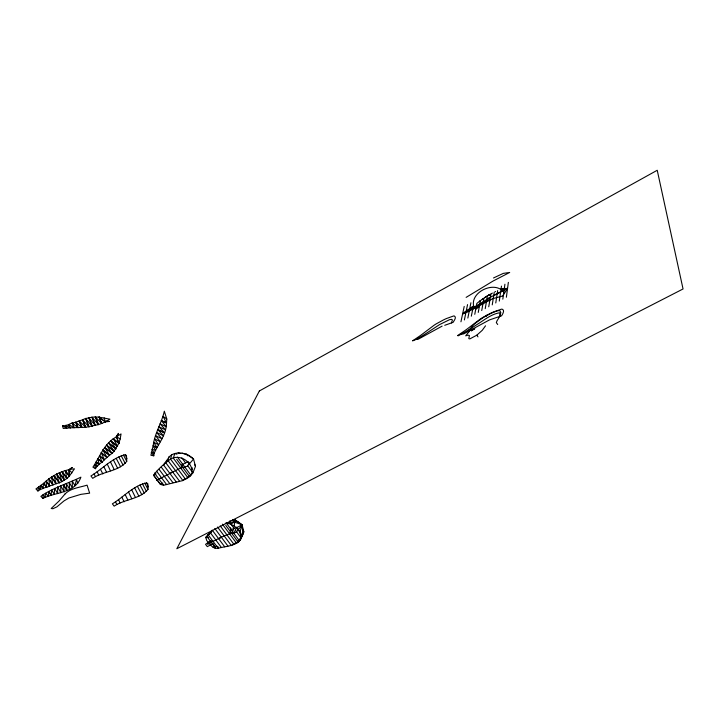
<?xml version="1.0" encoding="UTF-8"?>
<svg xmlns="http://www.w3.org/2000/svg" width="719" height="719" viewBox="0 0 719 719"><rect width="100%" height="100%" fill="white"/><g stroke="black" fill="none" stroke-linecap="round" stroke-linejoin="round"><path stroke-width="1.08" d="M42.933 498.402L43.059 494.744C54.905 487.284 68.386 483.231 80.905 477.146C75.27 493.342 55.651 491.931 42.933 498.402L40.875 496.38L43.059 494.744L44.991 496.991L45.683 493.279L47.993 496.101L49.009 491.859L51.004 495.211L51.768 490.043L54.159 494.348L54.734 488.372L57.619 493.629L57.637 486.88L60.881 492.731L60.657 485.756L64.189 491.859L63.443 484.588L66.966 490.565L66.256 483.501L69.68 489.315L69.168 482.404L72.322 487.788L72.286 481.137L74.992 485.693L76.511 479.582L77.823 483.393M224.679 546.799L212.536 530.541L206.272 536.536L205.913 537.758L206.713 540.553C209.903 543.861 212.536 549.271 218.19 548.273C225.182 546.314 232.902 546.404 238.807 541.641L240.541 539.34C241.845 534.118 238.438 528.869 234.178 526.092L235.014 519.9L232.902 519.486M156.976 447.595L153.174 445.78L150.909 455.262L153.794 455.81L154.163 453.159L156.976 447.595L153.74 442.302L158.531 444.728L154.558 438.815L160.382 441.79L155.448 435.525L161.964 438.824L156.697 432.514L163.608 435.84L157.758 429.603L164.579 432.82L158.899 426.744L165.523 429.872L160.085 423.815L166.215 426.718L161.317 420.588L166.52 423.015L166.781 419.024L164.318 411.205C161.694 423.06 154.495 433.557 153.192 445.78L156.994 447.595C161.451 439.992 166.404 432.137 166.52 423.015L163.078 416.364L166.781 419.024M126.751 461.337L126.454 455.46L125.295 454.687C111.984 458.03 102.404 469.013 90.945 475.969L92.733 478.333C103.168 471.098 118.455 471.682 126.751 461.337L123.434 454.956M147.997 489.432L147.862 483.806L146.613 482.907C133.204 485.685 123.776 497 112.371 503.821L114.141 506.167C124.567 499.067 139.513 499.408 147.997 489.432L144.708 483.096M46.753 487.069L43.014 488.363L43.58 483.357C52.029 475.43 62.85 469.929 74.461 468.815L69.276 476.248L65.294 470.612L66.921 478.477L61.951 481.595L56.612 474.1L59.219 482.835L62.032 481.478L56.612 474.1M506.374 297.235L508.36 282.369M500.613 313.376L500.721 312.621M503.579 292.282L503.677 291.59M502.824 299.149L504.918 284.248M40.201 489.54L41.01 485.37L42.843 488.552L40.201 489.54L38.466 487.167L35.95 488.92L37.918 491.014L38.466 487.167L43.58 483.357L46.124 486.323M499.292 301.063L500.891 290.117M501.476 286.117L501.017 289.263L507.542 288.454L502.725 295.985L492.875 298.601L467.826 311.83L462.668 313.682L463.404 313.178M495.768 302.969L497.656 290.575M492.245 304.865L494.268 292.157M488.731 306.77L490.996 293.855A29.182 7.981 -32.2 0 1 491.472 293.595M485.235 308.658L487.419 295.904L489.999 294.422M120.154 439.03L121.053 433.925L113.287 438.761L118.896 443.344L120.154 439.03L116.397 436.55L118.491 433.404L116.397 436.55L118.896 443.344L116.397 436.55M481.739 310.545L483.941 298.124L487.176 296.048A21.058 5.725 -32.2 0 0 485.783 296.911M478.252 312.432L480.409 300.641L483.06 298.753L482.242 299.302M474.774 314.311L476.841 303.4L480.409 300.641M470.037 329.769L470.181 329.005M474.189 308.226L474.324 307.516M471.305 316.189L473.426 306.069M469.148 330.255L469.291 329.482M473.336 308.694L473.47 307.984M467.844 318.059L470.918 302.771M464.384 319.928L467.557 304.604M460.942 321.788L464.204 306.429M176.946 454.183L174.798 453.545L173.351 458.156L187.947 477.811L192.917 472.823L195.478 466.37L193.537 458.992C187.911 453.464 179.04 450.993 171.769 454.732L170.52 459.073C164.498 463.539 157.865 469.13 153.578 475.223L160.49 484.417L163.59 485.253L182.914 480.553L190.256 476.221L191.937 473.758C193.833 462.757 180.217 453.383 170.52 459.073L185.565 479.294L188.225 476.886M239.849 532.339L242.069 524.78L235.014 519.9L242.069 524.78L243.822 531.826L240.541 539.34M238.807 541.641L241.225 538.207L243.822 531.826L242.537 528.771M171.769 454.732L169.028 456.907L167.878 460.367L182.914 480.553L184.325 479.133M225.308 523.45L228.867 523.594L230.071 520.619M499.651 316.495L500.658 312.406L500.065 310.905A10.39 2.939 -32.2 0 0 499.337 310.689L499.013 310.671A11.621 3.289 -32.2 0 0 496.469 311.093L491.463 313.16A35.608 10.237 -32.3 0 0 483.132 317.609L475.007 323.496A22.046 6.264 -32.3 0 0 473.686 324.727L470.972 327.774A12.591 3.559 -32.4 0 0 470.379 328.754L468.887 331.971A25.39 7.298 -32.3 0 0 468.069 332.834L465.705 335.845L467.997 335.162L469.417 335.53L468.815 338.64L469.822 338.91L476.85 335.162L482.269 330.291L485.514 325.815M169.028 456.907L165.837 462.829L179.444 481.065M240.874 537.866L242.761 533.444L242.069 524.78L234.349 522.066L226.359 522.776M451.379 322.948L452.368 320.27L451.954 319.362L449.636 319.64L439.534 324.62L429.881 330.956A49.422 12.789 -33.2 0 1 416.04 339.467L412.589 340.86L419.716 336.016A33.236 8.682 -33.3 0 0 422.673 333.859L434.15 325.195A16.861 4.548 -33 0 1 436.145 323.909L443.479 319.919A48.353 13.337 -33.1 0 1 446.184 318.643L453.563 315.983A7.918 2.13 -32.8 0 1 454.336 316.001C456.987 317.259 453.797 321.007 453.114 322.337L444.737 325.312M106.583 445.178L114.168 451.128L112.029 453.401L106.583 445.178L114.096 451.235L118.869 443.371L113.278 438.761C103.41 445.78 99.384 457.446 92.931 467.143L95.456 468.698L96.813 466.658L94.611 464.528L95.456 468.698M238.16 528.645L236.479 532.357C226.126 533.633 217.165 539.672 207.737 544.031L208.618 542.216L210.955 540.589M233.864 533.345L236.722 527.09M231.698 533.372L234.026 528.321L235.823 527.503M229.433 533.651L231.266 529.687L234.026 528.321L230.772 523.944M212.788 540.715L210.883 541.793L210.361 542.881L207.737 544.031M189.448 462.775L187.479 466.218L180.667 468.015L156.481 480.373L156.922 479.645L160.49 484.417L162.862 483.042M163.33 465.606L166.916 460.043M180.667 468.015L182.797 464.33L188.234 461.526M164.768 463.117L163.581 465.022L176.173 481.874M238.16 530.065L242.069 524.78L242.114 527.755M105.316 421.855L105.837 421.154L109.486 421.442L105.316 421.855L101.73 423.455L99.105 417.119L95.312 416.993L98.494 424.596L101.721 423.464L99.078 417.155L109.953 419.177L105.316 421.855L99.105 417.119L105.316 421.855L104.183 417.829M69.06 469.66L72.143 467.584L69.06 469.66L69.258 476.275L69.06 469.66L71.909 472.931M239.373 540.625L241.225 538.207L240.326 532.042M212.24 530.137L210.272 532.608L221.434 547.536M209.966 533.723L211.08 532.375M189.313 464.034L193.537 458.992L186.347 454.004L187.65 455.774M220.194 525.841L234.043 544.454L235.23 543.106M102.062 462.164L104.291 459.845L99.573 455.81L102.062 462.164L97.928 458.947L99.168 464.321L102.233 461.868L97.928 458.947M205.913 537.758L208.618 535.143M97.02 466.442L99.006 464.501L96.292 461.85L97.02 466.442L94.611 464.528M61.951 481.595L59.326 472.832L64.494 480.121L62.167 471.673L66.948 478.432L69.231 476.302L65.276 470.612M234.043 544.454L235.679 542.98M107.014 457.491L109.522 455.271L102.907 449.932L107.014 457.491L101.217 452.736L104.372 459.729L107.005 457.5L101.217 452.736M218.1 546.71L218.19 548.273L208.007 534.675L210.91 532.294M109.495 455.307L112.155 453.222L104.677 447.452L109.495 455.307L102.907 449.932M232.219 544.966L233.891 543.681M479.357 301.441L480.166 300.83M189.07 476.275L190.751 475.061L177.467 457.14M465.723 311.597L467.332 310.491A54.276 14.074 -32.7 0 0 469.381 309.053L469.795 308.766A34.341 9.032 -32.6 0 0 472.23 306.977A37.739 9.904 -32.7 0 0 473.255 306.195L462.668 313.682M463.773 312.918L465.328 311.866M208.618 542.216L205.544 544.31L207.288 546.638L213.237 543.492M475.403 309.269L478.8 307.103L475.969 308.002M471.287 330.956L474.819 328.7L471.862 329.59M479.825 303.858L489.819 297.531L507.542 288.454L503.758 288.499A18.2 4.943 -32.2 0 0 501.17 289.209L500.81 289.326M480.004 303.742L462.542 314.023M486.808 299.437L490.304 297.271M37.918 491.014L39.985 489.756L38.466 487.167M228.867 523.594L230.727 524.169L234.349 522.066L232.219 520.277M226.773 523.63L229.343 522.165M466.002 312.118L469.417 310.204M461.319 334.11L458.291 335.791L457.554 335.593L465.112 330.461A35.258 9.68 -32.7 0 0 468.231 328.179L480.301 319.02A17.939 5.087 -32.3 0 1 482.431 317.654L490.313 313.412A51.498 14.955 -32.4 0 1 493.252 312.055L501.341 309.188A8.43 2.382 -32.1 0 1 502.221 309.197C505.205 310.231 502.473 314.401 501.556 315.83L489.477 319.901L463.656 333.886L461.319 334.11A52.424 14.245 -32.6 0 0 476.095 325.078C483.671 320.575 490.924 314.068 499.894 312.738C501.529 316.216 496.937 319.38 496.317 322.615L497.692 324.485M240.541 534.684L242.761 533.444L242.627 535.062L239.05 541.425L236.452 543.097L222.378 524.151M466.128 297.378L492.973 281.102L509.681 272.465L503.345 273.373L493.495 277.974M156.697 480.013L161.631 477.937M488.884 295.194L490.601 294.269M488.83 295.545L490.538 294.61M181.386 465.094L182.797 464.33M462.596 313.987L488.911 299.706M169.891 473.47L172.659 471.97M485.37 316.063L487.149 315.102M485.307 316.441L487.087 315.479M236.479 527.791L242.069 524.78M493.755 295.392L507.542 288.454M208.106 543.276L210.883 541.793M218.621 538.693L221.389 537.282M442.122 326.12L418.125 339.269L416.04 339.467M72.206 423.051L74.057 427.688L70.282 427.841L68.736 424.525L72.43 422.817L74.057 427.688L85.696 427.302L98.494 424.596L95.348 416.957L91.96 417.254L85.579 418.539L89.039 426.87L82.532 419.824L75.747 422.17L78.074 427.625L72.206 423.051L75.657 422.287L78.074 427.625M75.747 422.17L82.029 427.535L79.198 420.957L85.696 427.302L82.532 419.824L85.732 418.395L89.039 426.87M46.564 487.383L49.539 486.089L46.223 481.155L46.564 487.383L43.571 483.357M49.629 485.981L48.856 478.989L52.963 484.84L56.136 483.671L51.435 477.083L52.963 484.84L49.629 485.981L46.223 481.155M56.109 483.707L59.353 482.656L53.997 475.493L56.109 483.707L51.435 477.083M213.067 547.303L217.228 546.188M66.732 428.12L65.6 425.405L68.602 424.731L70.282 427.841L63.236 428.434L62.544 425.756L65.438 425.675L66.732 428.12L62.544 425.756M208.007 534.675L209.409 534.397M206.272 536.536L208.591 537.776M182.096 453.222L185.403 454.147M178.141 452.871L180.118 453.464M234.754 520.637L237.71 521.805L233.873 519.747L235.329 521.086M161.317 420.588L166.52 423.015M157.758 429.603L164.57 432.838M65.6 425.405L70.282 427.841M230.727 524.169L234.178 526.092M68.736 424.525L74.057 427.688M233.873 519.747L240.407 523.702M114.096 451.235L108.623 442.985L115.912 448.881L110.807 440.864L117.557 446.337L113.278 438.761M104.677 447.452L112.029 453.401M108.614 442.985L115.903 448.89M99.573 455.81L104.372 459.729M110.807 440.864L117.521 446.382M96.292 461.85L99.168 464.321M95.312 416.993L101.721 423.464M85.579 418.539L92.23 426.25L88.725 417.748L95.366 425.486L91.96 417.254L98.494 424.596M503.633 291.932C493.962 280.024 468.204 293.001 474.261 307.876M156.248 478.764L153.578 475.223L156.032 473.938L154.459 473.111L163.59 485.253M156.616 471.242L166.637 484.606M161.335 467.206L172.911 482.674M159.097 469.39L169.657 483.483M207.018 536.635L214.738 546.934L214.963 548.13M217.533 527.027L231.374 545.604M214.81 528.465L227.932 546.054M176.676 459.252L188.989 475.834M225.757 525.364L237.621 541.353M153.794 455.81L151.206 452.332L154.163 453.159L151.925 449.267L155.574 450.373L153.174 445.78M181.844 457.868L185.547 462.874M187.389 465.355L192.917 472.823M235.958 530.946L241.225 538.207M226.126 522.749L239.023 540.302M239.346 530.631L240.658 532.411M59.326 472.832L64.503 480.112M53.997 475.493L59.219 482.835M62.167 471.673L66.921 478.477M48.856 478.989L52.954 484.849M41.01 485.37L43.014 488.363M476.85 335.162L477.973 336.887M49.009 491.859L50.986 495.211M63.443 484.588L66.957 490.574M142.452 483.869L146.433 491.445M121.205 455.792L125.214 463.422M137.401 486.314L141.823 494.726M116.172 458.336L120.63 466.811M139.998 484.974L144.294 493.144M118.77 456.942L123.093 465.184M121.817 497.171L124.18 501.79M100.462 469.264L102.844 473.92M134.651 487.895L138.875 496.191M113.422 459.953L117.673 468.303M115.444 501.727L116.829 504.45M94.036 473.848L95.429 476.589M131.712 489.783L135.37 497.314M110.465 461.868L114.141 469.435M125.196 494.582L127.847 500.091M103.887 466.676L106.547 472.221M128.548 492.048L131.73 498.698M107.275 464.132L110.465 470.828M213.615 544.355L214.738 546.934M118.563 499.552L120.028 502.985M79.207 420.939L82.029 427.535M97.173 471.664L98.647 475.106M194.624 464.33L195.478 466.37M82.559 419.788L85.696 427.302M91.969 417.236L95.366 425.486M146.613 482.907L148.258 486.943M125.295 454.687L126.939 458.731M88.805 417.649L92.23 426.25M230.52 527.8L231.266 529.687M191.973 467.503L192.27 469.588M484.417 297.801A21.058 5.725 -32.2 0 1 485.325 297.208M476.095 308.828A3.209 0.872 -32.4 0 1 476.535 307.822M472.006 330.497A3.334 0.944 -32.5 0 1 472.464 329.41M495.184 291.707A27.619 7.55 -32.2 0 1 495.634 291.492M491.94 293.343A29.182 7.981 -32.2 0 1 492.416 293.091M487.653 295.761A26.306 7.181 -32.2 0 1 488.596 295.203M489.082 294.925A26.306 7.181 -32.2 0 1 490.034 294.386M259.361 390.974L176.829 548.732L683.05 288.966L657.229 170.268L259.361 390.974M238.942 540.032L236.452 543.097L241.126 537.92L238.942 540.032M65.105 493.908L58.985 501.071L51.184 508.504L52.882 508.728L56.9 506.868L63.991 500.918L68.871 497.997L80.834 494.366L89.641 493.153L87.08 485.145C79.674 487.473 70.83 488.138 65.105 493.908"/></g></svg>
